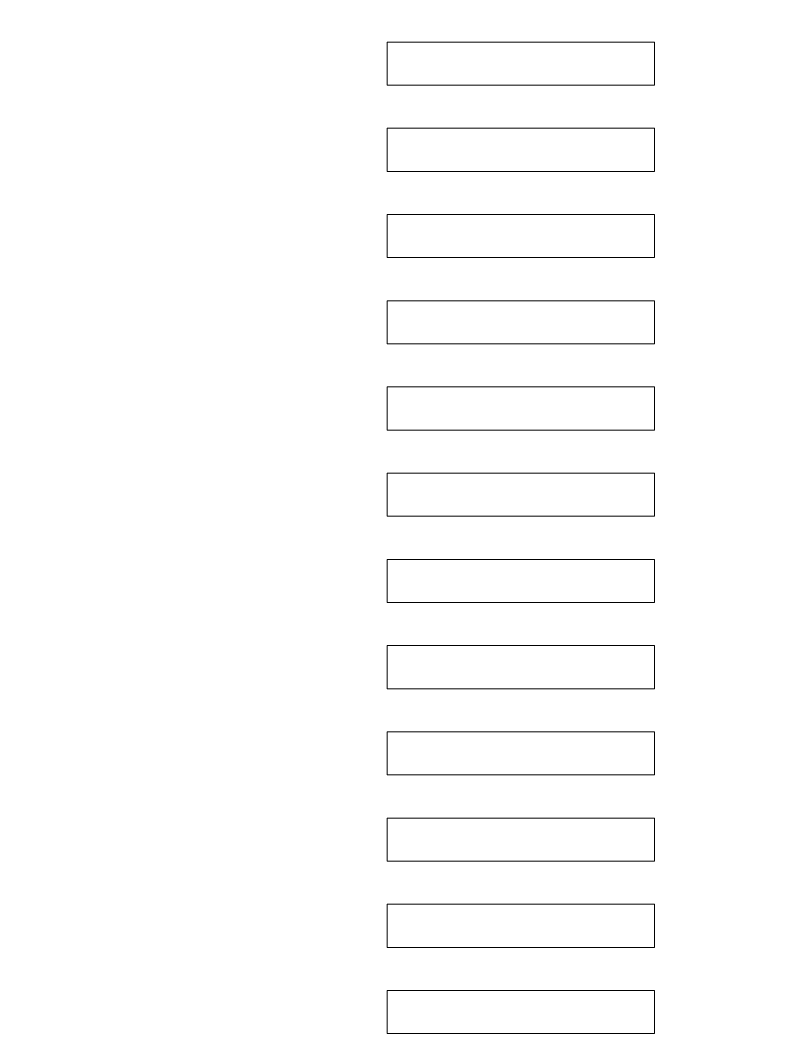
# Model space of a CAD drawing. Header units: millimetres. Extents: x -90 to 99, y -65 to 67.
# Drawn here: x 19.22 to 23.57, y -8.27 to -2.33 of the extents above; entities that cross this region are included whole.
import ezdxf

# ---------------------------------------------------------------- set-up
doc = ezdxf.new("R2010")
doc.units = ezdxf.units.MM
doc.header["$MEASUREMENT"] = 0
doc.layers.add('BG_OUTLINE', color=7, linetype='Continuous')
doc.layers.add('PIN_TOP', color=7, linetype='Continuous')

msp = doc.modelspace()

# ---------------------------------------------------------------- linework, layer by layer
at = {"layer": 'BG_OUTLINE', "color": 3, "lineweight": 9}
msp.add_open_spline([(-71.7269, -61.8795), (-71.7269, -61.8795), (-71.7343, 42.2681), (-71.7343, 42.2681), (-71.7343, 42.2681), (-71.7348, 43.0066), (-71.4419, 43.715), (-70.92, 44.2375), (-70.92, 44.2375), (-70.3982, 44.76), (-69.6866, 45.0538), (-68.9482, 45.0543), (-68.9482, 45.0543), (-68.9482, 45.0543), (75.2046, 45.0543), (75.2046, 45.0543), (75.2046, 45.0543), (76.8319, 45.0552), (78.1763, 43.7805), (78.2661, 42.1556), (78.2661, 42.1556), (78.2661, 42.1556), (78.2661, 31.2814), (78.2661, 31.2814), (78.2661, 31.2814), (78.2661, 31.2814), (72.2646, 31.2814), (72.2646, 31.2814), (72.2646, 31.2814), (72.2646, 31.2814), (72.2646, 26.9814), (72.2646, 26.9814), (72.2646, 26.9814), (72.2646, 26.9814), (78.2661, 26.9814), (78.2661, 26.9814), (78.2661, 26.9814), (78.2661, 26.9814), (78.2661, 18.6553), (78.2661, 18.6553), (78.2661, 18.6553), (78.2661, 18.6553), (72.2496, 18.6553), (72.2496, 18.6553), (72.2496, 18.6553), (72.2496, 18.6553), (72.2496, 14.3553), (72.2496, 14.3553), (72.2496, 14.3553), (72.2496, 14.3553), (78.2661, 14.3553), (78.2661, 14.3553), (78.2661, 14.3553), (78.2661, 14.3553), (78.2661, 9.255), (78.2661, 9.255), (78.2661, 9.255), (78.2661, 9.255), (72.2648, 9.255), (72.2648, 9.255), (72.2648, 9.255), (72.2648, 9.255), (72.2648, 4.955), (72.2648, 4.955), (72.2648, 4.955), (72.2648, 4.955), (78.2661, 4.955), (78.2661, 4.955), (78.2661, 4.955), (78.2661, 4.955), (78.2661, -3.3762), (78.2661, -3.3762), (78.2661, -3.3762), (78.2661, -3.3762), (72.2445, -3.3762), (72.2445, -3.3762), (72.2445, -3.3762), (72.2445, -3.3762), (72.2445, -7.6762), (72.2445, -7.6762), (72.2445, -7.6762), (72.2445, -7.6762), (78.2661, -7.6762), (78.2661, -7.6762), (78.2661, -7.6762), (78.2661, -7.6762), (78.2661, -12.7615), (78.2661, -12.7615), (78.2661, -12.7615), (78.2661, -12.7615), (72.2651, -12.7615), (72.2651, -12.7615), (72.2651, -12.7615), (72.2651, -12.7615), (72.2651, -17.0615), (72.2651, -17.0615), (72.2651, -17.0615), (72.2651, -17.0615), (78.2661, -17.0615), (78.2661, -17.0615), (78.2661, -17.0615), (78.2661, -17.0615), (78.2661, -25.4097), (78.2661, -25.4097), (78.2661, -25.4097), (78.2661, -25.4097), (72.2656, -25.4097), (72.2656, -25.4097), (72.2656, -25.4097), (72.2656, -25.4097), (72.2656, -29.7097), (72.2656, -29.7097), (72.2656, -29.7097), (72.2656, -29.7097), (78.2661, -29.7097), (78.2661, -29.7097), (78.2661, -29.7097), (78.2661, -29.7097), (78.2661, -34.793), (78.2661, -34.793), (78.2661, -34.793), (78.2661, -34.793), (72.2679, -34.793), (72.2679, -34.793), (72.2679, -34.793), (72.2679, -34.793), (72.2679, -39.0929), (72.2679, -39.0929), (72.2679, -39.0929), (72.2679, -39.0929), (78.2661, -39.0929), (78.2661, -39.0929), (78.2661, -39.0929), (78.2661, -39.0929), (78.2661, -47.4269), (78.2661, -47.4269), (78.2661, -47.4269), (78.2661, -47.4269), (72.2679, -47.4269), (72.2679, -47.4269), (72.2679, -47.4269), (72.2679, -47.4269), (72.2679, -51.7269), (72.2679, -51.7269), (72.2679, -51.7269), (72.2679, -51.7269), (78.2661, -51.7269), (78.2661, -51.7269), (78.2661, -51.7269), (78.2661, -51.7269), (78.2661, -51.8138), (78.2661, -51.8138), (78.2661, -51.8138), (78.2661, -51.8138), (78.2656, -61.8468), (78.2656, -61.8468), (78.2656, -61.8468), (78.2661, -62.6669), (77.9407, -63.4536), (77.3612, -64.0339), (77.3612, -64.0339), (76.7817, -64.6142), (75.9915, -64.9405), (75.1713, -64.941), (75.1713, -64.941), (75.1713, -64.941), (-68.6609, -64.9456), (-68.6609, -64.9456), (-68.6609, -64.9456), (-69.4735, -64.9461), (-70.2531, -64.6237), (-70.8281, -64.0495), (-70.8281, -64.0495), (-71.4031, -63.4752), (-71.7264, -62.6922), (-71.7269, -61.8795)], degree=3, knots=[0, 0, 0, 0, 0.022727, 0.022727, 0.022727, 0.022727, 0.045455, 0.045455, 0.045455, 0.045455, 0.068182, 0.068182, 0.068182, 0.068182, 0.090909, 0.090909, 0.090909, 0.090909, 0.113636, 0.113636, 0.113636, 0.113636, 0.136364, 0.136364, 0.136364, 0.136364, 0.159091, 0.159091, 0.159091, 0.159091, 0.181818, 0.181818, 0.181818, 0.181818, 0.204545, 0.204545, 0.204545, 0.204545, 0.227273, 0.227273, 0.227273, 0.227273, 0.25, 0.25, 0.25, 0.25, 0.272727, 0.272727, 0.272727, 0.272727, 0.295455, 0.295455, 0.295455, 0.295455, 0.318182, 0.318182, 0.318182, 0.318182, 0.340909, 0.340909, 0.340909, 0.340909, 0.363636, 0.363636, 0.363636, 0.363636, 0.386364, 0.386364, 0.386364, 0.386364, 0.409091, 0.409091, 0.409091, 0.409091, 0.431818, 0.431818, 0.431818, 0.431818, 0.454545, 0.454545, 0.454545, 0.454545, 0.477273, 0.477273, 0.477273, 0.477273, 0.5, 0.5, 0.5, 0.5, 0.522727, 0.522727, 0.522727, 0.522727, 0.545455, 0.545455, 0.545455, 0.545455, 0.568182, 0.568182, 0.568182, 0.568182, 0.590909, 0.590909, 0.590909, 0.590909, 0.613636, 0.613636, 0.613636, 0.613636, 0.636364, 0.636364, 0.636364, 0.636364, 0.659091, 0.659091, 0.659091, 0.659091, 0.681818, 0.681818, 0.681818, 0.681818, 0.704545, 0.704545, 0.704545, 0.704545, 0.727273, 0.727273, 0.727273, 0.727273, 0.75, 0.75, 0.75, 0.75, 0.772727, 0.772727, 0.772727, 0.772727, 0.795455, 0.795455, 0.795455, 0.795455, 0.818182, 0.818182, 0.818182, 0.818182, 0.840909, 0.840909, 0.840909, 0.840909, 0.863636, 0.863636, 0.863636, 0.863636, 0.886364, 0.886364, 0.886364, 0.886364, 0.909091, 0.909091, 0.909091, 0.909091, 0.931818, 0.931818, 0.931818, 0.931818, 0.954545, 0.954545, 0.954545, 0.954545, 0.977273, 0.977273, 0.977273, 0.977273, 1, 1, 1, 1], dxfattribs=at)
at = {"layer": 'PIN_TOP', "lineweight": 9}
for points in [[(21.3459, -2.4583), (21.3459, -2.4583), (22.8958, -2.4583), (22.8958, -2.4583), (22.8958, -2.4583), (22.8958, -2.4583), (22.8958, -2.7082), (22.8958, -2.7082), (22.8958, -2.7082), (22.8958, -2.7082), (21.3459, -2.7082), (21.3459, -2.7082), (21.3459, -2.7082), (21.3459, -2.7082), (21.3459, -2.4583), (21.3459, -2.4583)], [(21.3459, -2.9581), (21.3459, -2.9581), (22.8958, -2.9581), (22.8958, -2.9581), (22.8958, -2.9581), (22.8958, -2.9581), (22.8958, -3.2081), (22.8958, -3.2081), (22.8958, -3.2081), (22.8958, -3.2081), (21.3459, -3.2081), (21.3459, -3.2081), (21.3459, -3.2081), (21.3459, -3.2081), (21.3459, -2.9581), (21.3459, -2.9581)], [(21.3459, -3.4583), (21.3459, -3.4583), (22.8958, -3.4583), (22.8958, -3.4583), (22.8958, -3.4583), (22.8958, -3.4583), (22.8958, -3.7082), (22.8958, -3.7082), (22.8958, -3.7082), (22.8958, -3.7082), (21.3459, -3.7082), (21.3459, -3.7082), (21.3459, -3.7082), (21.3459, -3.7082), (21.3459, -3.4583), (21.3459, -3.4583)], [(21.3459, -3.9581), (21.3459, -3.9581), (22.8958, -3.9581), (22.8958, -3.9581), (22.8958, -3.9581), (22.8958, -3.9581), (22.8958, -4.2081), (22.8958, -4.2081), (22.8958, -4.2081), (22.8958, -4.2081), (21.3459, -4.2081), (21.3459, -4.2081), (21.3459, -4.2081), (21.3459, -4.2081), (21.3459, -3.9581), (21.3459, -3.9581)], [(21.3459, -4.4583), (21.3459, -4.4583), (22.8958, -4.4583), (22.8958, -4.4583), (22.8958, -4.4583), (22.8958, -4.4583), (22.8958, -4.7082), (22.8958, -4.7082), (22.8958, -4.7082), (22.8958, -4.7082), (21.3459, -4.7082), (21.3459, -4.7082), (21.3459, -4.7082), (21.3459, -4.7082), (21.3459, -4.4583), (21.3459, -4.4583)], [(21.3459, -4.9581), (21.3459, -4.9581), (22.8958, -4.9581), (22.8958, -4.9581), (22.8958, -4.9581), (22.8958, -4.9581), (22.8958, -5.2081), (22.8958, -5.2081), (22.8958, -5.2081), (22.8958, -5.2081), (21.3459, -5.2081), (21.3459, -5.2081), (21.3459, -5.2081), (21.3459, -5.2081), (21.3459, -4.9581), (21.3459, -4.9581)], [(21.3459, -5.4583), (21.3459, -5.4583), (22.8958, -5.4583), (22.8958, -5.4583), (22.8958, -5.4583), (22.8958, -5.4583), (22.8958, -5.7082), (22.8958, -5.7082), (22.8958, -5.7082), (22.8958, -5.7082), (21.3459, -5.7082), (21.3459, -5.7082), (21.3459, -5.7082), (21.3459, -5.7082), (21.3459, -5.4583), (21.3459, -5.4583)], [(21.3459, -5.9581), (21.3459, -5.9581), (22.8958, -5.9581), (22.8958, -5.9581), (22.8958, -5.9581), (22.8958, -5.9581), (22.8958, -6.2081), (22.8958, -6.2081), (22.8958, -6.2081), (22.8958, -6.2081), (21.3459, -6.2081), (21.3459, -6.2081), (21.3459, -6.2081), (21.3459, -6.2081), (21.3459, -5.9581), (21.3459, -5.9581)], [(21.3459, -6.4583), (21.3459, -6.4583), (22.8958, -6.4583), (22.8958, -6.4583), (22.8958, -6.4583), (22.8958, -6.4583), (22.8958, -6.7082), (22.8958, -6.7082), (22.8958, -6.7082), (22.8958, -6.7082), (21.3459, -6.7082), (21.3459, -6.7082), (21.3459, -6.7082), (21.3459, -6.7082), (21.3459, -6.4583), (21.3459, -6.4583)], [(21.3459, -6.9581), (21.3459, -6.9581), (22.8958, -6.9581), (22.8958, -6.9581), (22.8958, -6.9581), (22.8958, -6.9581), (22.8958, -7.2081), (22.8958, -7.2081), (22.8958, -7.2081), (22.8958, -7.2081), (21.3459, -7.2081), (21.3459, -7.2081), (21.3459, -7.2081), (21.3459, -7.2081), (21.3459, -6.9581), (21.3459, -6.9581)], [(21.3459, -7.4583), (21.3459, -7.4583), (22.8958, -7.4583), (22.8958, -7.4583), (22.8958, -7.4583), (22.8958, -7.4583), (22.8958, -7.7082), (22.8958, -7.7082), (22.8958, -7.7082), (22.8958, -7.7082), (21.3459, -7.7082), (21.3459, -7.7082), (21.3459, -7.7082), (21.3459, -7.7082), (21.3459, -7.4583), (21.3459, -7.4583)], [(21.3459, -7.9581), (21.3459, -7.9581), (22.8958, -7.9581), (22.8958, -7.9581), (22.8958, -7.9581), (22.8958, -7.9581), (22.8958, -8.2081), (22.8958, -8.2081), (22.8958, -8.2081), (22.8958, -8.2081), (21.3459, -8.2081), (21.3459, -8.2081), (21.3459, -8.2081), (21.3459, -8.2081), (21.3459, -7.9581), (21.3459, -7.9581)]]:
    msp.add_open_spline(points, degree=3, knots=[0, 0, 0, 0, 0.25, 0.25, 0.25, 0.25, 0.5, 0.5, 0.5, 0.5, 0.75, 0.75, 0.75, 0.75, 1, 1, 1, 1], dxfattribs=at)

doc.saveas('drawing.dxf')
